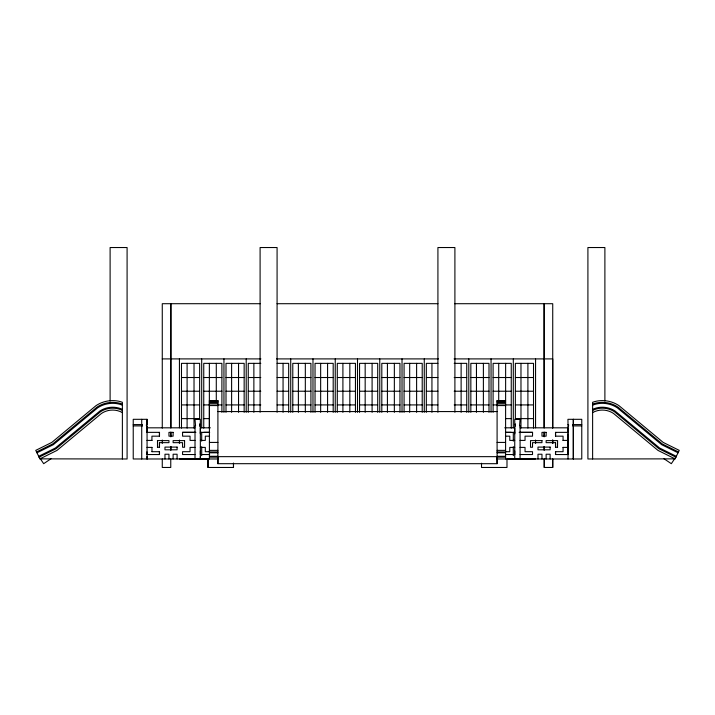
<?xml version="1.0" encoding="UTF-8"?>
<svg xmlns="http://www.w3.org/2000/svg" width="715" height="715" viewBox="0 0 715 715"><rect width="100%" height="100%" fill="white"/><g stroke="black" fill="none" stroke-linecap="round" stroke-linejoin="round"><path stroke-width="1.07" d="M147.058 456.465L147.058 458.976L147.058 427.82M200.343 456.465L200.343 458.976L200.343 425.899L199.807 425.899L199.807 424.585L200.343 424.585L200.343 419.312L195.016 419.312L195.544 425.899L195.016 425.899L195.016 458.976M233.483 467.467L233.483 463.222L233.483 467.467L208.011 467.467L208.011 458.976L179.438 458.932M217.905 463.686L217.905 456.653L497.095 456.653L497.095 463.686L217.905 463.686L217.905 400.579L209.415 400.579L209.415 458.976M544.24 467.467L544.24 458.976L544.24 467.467L552.731 467.467L552.731 458.976L552.731 467.467M552.731 428.115L552.731 358.903L544.24 358.903M200.307 433.755L200.343 427.82L210.38 427.82M514.746 454.382L514.782 450.986M567.942 454.382L567.987 433.755M604.89 401.106L604.89 247.533L587.909 247.533L587.909 458.976L675.04 458.86L679.25 450.37L663.207 442.424L618.868 405.566C611.245 400.516 601.235 399.104 592.619 402.286L592.619 458.976M676.077 456.653L671.322 463.686L664.003 458.753M50.997 458.753L43.678 463.686L38.923 456.653M592.619 412.591L593.012 412.367A20.163 20.163 0 0 1 613.407 413.35L658.006 450.414L675.04 458.86M36.537 451.952L52.767 443.917L97.151 407.023C104.488 402.152 114.15 400.954 122.381 404.136M36.957 452.801L53.285 444.712L97.705 407.8C104.882 403.028 114.355 401.946 122.381 405.146M38.69 456.295L55.421 448.001L99.948 411C106.49 406.656 115.294 405.968 122.381 409.391M39.111 457.144L55.949 448.806L100.493 411.777C106.892 407.541 115.526 406.96 122.381 410.437M122.381 458.976L122.381 402.286C113.765 399.104 103.755 400.516 96.132 405.566L51.793 442.424L35.75 450.37L39.96 458.86L56.994 450.414L101.593 413.35A20.163 20.163 0 0 1 121.988 412.367L122.381 412.591M592.619 409.391C599.706 405.968 608.51 406.656 615.052 411L659.579 448.001L676.31 456.295M592.619 410.437C599.474 406.96 608.107 407.541 614.507 411.777L659.051 448.806L675.889 457.144M592.619 404.136C600.85 400.954 610.512 402.152 617.849 407.023L662.233 443.917L678.464 451.952M592.619 405.146C600.645 401.946 610.118 403.028 617.295 407.8L661.715 444.712L678.043 452.801M535.562 458.932L506.989 458.976L506.989 467.467L481.517 467.467L481.517 463.222M260.314 303.705L170.948 303.705L170.948 427.811M277.071 303.705L437.929 303.705M454.686 303.705L544.052 303.705L544.052 427.811M162.269 358.903L170.76 358.903M170.948 358.903L260.93 358.903M276.562 358.903L438.438 358.903M454.07 358.903L544.052 358.903M260.805 363.354L248.266 363.354L248.266 412.305M277.125 363.354L288.672 363.354L288.672 412.305M437.875 363.354L426.328 363.354L426.328 412.305M454.195 363.354L466.734 363.354L466.734 412.305M181.485 377.52L199.637 377.52M203.748 377.52L221.9 377.52M226.003 377.52L244.155 377.52M248.266 377.52L260.805 377.52M277.125 377.52L288.672 377.52M292.784 377.52L310.927 377.52M315.038 377.52L333.19 377.52M337.292 377.52L355.444 377.52M359.556 377.52L377.708 377.52M381.81 377.52L399.962 377.52M404.073 377.52L422.216 377.52M426.328 377.52L437.875 377.52M454.195 377.52L466.734 377.52M470.845 377.52L488.997 377.52M493.1 377.52L511.252 377.52M515.363 377.52L533.515 377.52M181.485 391.221L199.637 391.221M203.748 391.221L221.9 391.221M226.003 391.221L244.155 391.221M248.266 391.221L260.805 391.221M277.125 391.221L288.672 391.221M292.784 391.221L310.927 391.221M315.038 391.221L333.19 391.221M337.292 391.221L355.444 391.221M359.556 391.221L377.708 391.221M381.81 391.221L399.962 391.221M404.073 391.221L422.216 391.221M426.328 391.221L437.875 391.221M454.195 391.221L466.734 391.221M470.845 391.221L488.997 391.221M493.1 391.221L511.252 391.221M515.363 391.221L533.515 391.221M505.585 400.579L497.095 400.579L497.095 463.686M209.415 400.713L217.905 400.713M497.095 400.713L505.585 400.713M209.415 401.124L217.905 401.124M497.095 401.124L505.585 401.124M209.415 401.812L217.905 401.812M497.095 401.812L505.585 401.812M209.415 402.76L217.905 402.76M497.095 402.76L505.585 402.76M209.415 403.966L217.905 403.966M497.095 403.966L505.585 403.966M181.485 404.922L199.637 404.922M203.748 404.922L209.361 404.922M218.155 404.922L221.9 404.922M226.003 404.922L244.155 404.922M248.266 404.922L260.805 404.922M277.125 404.922L288.672 404.922M292.784 404.922L310.927 404.922M315.038 404.922L333.19 404.922M337.292 404.922L355.444 404.922M359.556 404.922L377.708 404.922M381.81 404.922L399.962 404.922M404.073 404.922L422.216 404.922M426.328 404.922L437.875 404.922M454.195 404.922L466.734 404.922M470.845 404.922L488.997 404.922M493.1 404.922L496.845 404.922M505.639 404.922L511.252 404.922M515.363 404.922L533.515 404.922M209.415 405.566L217.905 405.566M497.095 405.566L505.585 405.566M217.905 411.572L497.095 411.572M181.485 418.624L199.637 418.624L199.637 363.354L181.485 363.354L181.485 428.115M203.748 418.624L209.361 418.624M505.639 418.624L511.252 418.624M533.515 418.624L515.363 418.624L515.363 363.354L533.515 363.354L533.515 428.106M133.231 424.585L142.258 424.585L142.258 425.899L133.231 425.899M567.942 424.585L568.568 424.585L568.568 425.899L567.942 425.899M581.769 424.585L572.742 424.585L572.742 425.899L581.769 425.899M195.016 427.82L146.968 427.82L146.968 425.899M504.71 427.82L514.746 427.82L514.782 433.755M520.073 427.82L568.032 427.82L568.032 458.976M182.423 432.325L195.901 432.325M203.748 432.325L209.361 432.325M505.639 432.325L511.252 432.325M519.099 432.325L532.577 432.325L532.523 436.168L525.042 436.168L525.042 440.413L520.073 440.413M146.968 432.361L159.499 432.361L159.499 436.168L151.929 436.168L151.929 440.413M195.016 432.361L182.566 432.361L182.566 436.168L190.047 436.168L190.047 440.413L195.016 440.413M200.343 432.361L209.674 432.361M505.416 432.361L514.746 432.361M520.073 432.361L532.523 432.361M209.584 436.168L205.312 436.168L205.312 440.413L200.343 440.413M505.505 436.168L509.777 436.168L509.777 440.413L514.746 440.413M146.968 440.413L152.018 440.413M562.982 440.413L568.032 440.413M157.407 440.61L168.954 440.61L168.954 442.656L159.409 442.656L159.409 447.25M209.415 442.424L217.905 442.424M497.095 442.424L505.585 442.424M157.407 447.25L159.499 447.25L159.499 442.656M557.593 447.25L555.501 447.25L555.501 442.656M146.968 447.402L152.018 447.402M195.016 447.402L190.047 447.402L190.047 451.692L182.566 451.692L182.566 454.534L195.016 454.534M200.343 447.402L205.312 447.402L205.312 451.692L209.584 451.692M514.746 447.402L509.777 447.402L509.777 451.692L505.505 451.692M520.073 447.402L525.042 447.402L525.042 451.692L532.523 451.692L532.523 454.534L520.073 454.534M562.982 447.402L568.032 447.402M209.415 450.37L217.905 450.37M497.095 450.37L505.585 450.37M151.929 451.692L159.499 451.692L159.499 454.534L146.968 454.534M209.415 451.952L217.905 451.952M497.095 451.952L505.585 451.952M209.415 452.801L217.905 452.801M497.095 452.801L505.585 452.801M200.343 454.534L209.674 454.534M505.416 454.534L514.746 454.534M568.032 454.534L555.501 454.534L555.501 451.692L563.071 451.692L563.071 447.402M209.415 456.295L217.905 456.295M497.095 456.295L505.585 456.295M209.415 457.144L217.905 457.144M497.095 457.144L505.585 457.144M218.263 458.976L133.231 458.976L133.231 419.312L147.058 419.312L147.058 424.585L146.432 424.585L146.432 425.899L147.058 425.899L147.058 432.361M496.827 458.976L581.769 458.976L581.769 419.312L567.942 419.312L568.032 424.585M39.96 458.86L127.091 458.976L127.091 247.533L110.11 247.533L110.11 401.106M200.307 450.986L200.343 454.382M146.933 451.835L146.968 454.382M573.367 419.312L573.367 424.585M573.367 425.899L573.367 458.976M573.278 419.312L573.278 458.976M568.479 424.585L568.479 425.899M568.032 425.899L568.032 432.361L555.501 432.361L555.501 436.168L563.071 436.168L563.071 440.413M557.503 447.25L557.593 440.61L546.135 440.61L546.135 442.656L555.591 442.656L555.591 447.25M555.591 432.361L555.591 436.168M555.591 451.692L555.591 454.534M552.731 427.811L552.731 303.705L544.24 303.705L544.24 427.811M550.121 458.976L550.121 454.24L546.135 454.24L546.135 458.976M544.24 432.253L544.24 436.704M544.24 446.705L544.24 450.039M544.052 432.253L544.052 436.704M544.052 446.705L544.052 450.039M541.97 458.976L541.97 454.24L537.993 454.24L537.993 458.976M535.562 358.903L535.562 427.838M535.562 440.038L535.562 443.407M527.902 363.354L527.902 428.106M520.976 363.354L520.976 428.106M520.073 458.976L520.073 425.899L519.546 425.899L520.073 419.312L514.746 419.312L514.746 424.585L515.283 424.585L515.283 425.899L514.746 425.899L514.746 458.976M515.363 423.897L515.363 426.006M513.307 358.903L513.307 427.838M513.307 432.289L513.307 441.182M513.307 446.741L513.307 455.634M511.252 428.106L511.252 363.354L493.1 363.354L493.1 412.305M505.639 363.354L505.585 458.976M498.713 363.354L498.713 400.704M491.053 358.903L491.053 412.278M488.997 412.305L488.997 363.354L470.845 363.354L470.845 412.305M483.385 363.354L483.385 412.305M476.458 363.354L476.458 412.305M468.79 358.903L468.79 412.278M461.121 363.354L461.121 412.305M454.901 412.233L454.901 247.533L437.92 247.533L437.92 412.233M431.94 363.354L431.94 412.305M424.272 358.903L424.272 412.278M422.216 412.305L422.216 363.354L404.073 363.354L404.073 412.305M416.613 363.354L416.613 412.305M409.677 363.354L409.677 412.305M402.018 358.903L402.018 412.278M399.962 412.305L399.962 363.354L381.81 363.354L381.81 412.305M394.349 363.354L394.349 412.305M387.423 363.354L387.423 412.305M379.754 358.903L379.754 412.278M377.708 412.305L377.708 363.354L359.556 363.354L359.556 412.305M372.095 363.354L372.095 412.305M365.168 363.354L365.168 412.305M357.5 358.903L357.5 412.278M355.444 412.305L355.444 363.354L337.292 363.354L337.292 412.305M349.832 363.354L349.832 412.305M342.905 363.354L342.905 412.305M335.246 358.903L335.246 412.278M333.19 412.305L333.19 363.354L315.038 363.354L315.038 412.305M327.577 363.354L327.577 412.305M320.651 363.354L320.651 412.305M312.982 358.903L312.982 412.278M310.927 412.305L310.927 363.354L292.784 363.354L292.784 412.305M305.323 363.354L305.323 412.305M298.387 363.354L298.387 412.305M290.728 358.903L290.728 412.278M283.06 363.354L283.06 412.305M277.08 412.233L277.08 247.533L260.099 247.533L260.099 412.233M253.87 363.354L253.87 412.305M246.21 358.903L246.21 412.278M244.155 412.305L244.155 363.354L226.003 363.354L226.003 412.305M238.542 363.354L238.542 412.305M231.615 363.354L231.615 412.305M223.947 358.903L223.947 412.278M221.9 412.305L221.9 363.354L203.748 363.354L203.748 428.115M216.288 363.354L216.288 400.704M209.361 363.354L209.361 428.115M208.011 458.976L208.011 467.467M201.693 358.903L201.693 427.838M201.693 432.289L201.693 441.182M201.693 446.741L201.693 455.634M199.637 423.897L199.637 426.006M194.024 363.354L194.024 428.115M187.098 363.354L187.098 428.115M179.438 358.903L179.438 427.811M179.438 440.038L179.438 443.372M177.097 458.976L177.097 454.24L173.119 454.24L173.119 458.976M170.948 432.253L170.948 436.704M170.948 446.705L170.948 450.039M170.76 427.811L170.76 303.705L162.269 303.705L162.269 428.115M170.76 432.253L170.76 436.704M170.76 446.705L170.76 450.039M170.76 458.932L170.76 467.467L162.269 467.467L162.269 458.932M168.954 458.976L168.954 454.24L164.968 454.24L164.968 458.976M162.269 440.038L162.269 443.407M159.409 432.361L159.409 436.168M159.409 451.692L159.409 454.534M157.497 440.61L157.497 447.25M151.929 447.402L152.018 451.692M146.968 419.312L146.968 424.585M146.521 424.585L146.521 425.899M142.169 424.585L142.169 425.899M141.722 419.312L141.722 458.976M552.731 440.074L552.731 443.407L552.731 440.038M173.119 432.361L168.954 432.361L168.954 436.168L173.119 436.168L173.119 432.361M546.135 432.361L541.97 432.361L541.97 436.168L546.135 436.168L546.135 432.361M184.577 440.61L173.119 440.61L173.119 442.656L182.566 442.656L182.566 447.25L184.577 447.25L184.577 440.61M541.97 440.61L530.512 440.61L530.512 447.25L532.523 447.25L532.523 442.656L541.97 442.656L541.97 440.61M177.097 447.098L164.968 447.098L164.968 449.798L177.097 449.798L177.097 447.098M550.121 447.098L537.993 447.098L537.993 449.798L550.121 449.798L550.121 447.098"/></g></svg>
